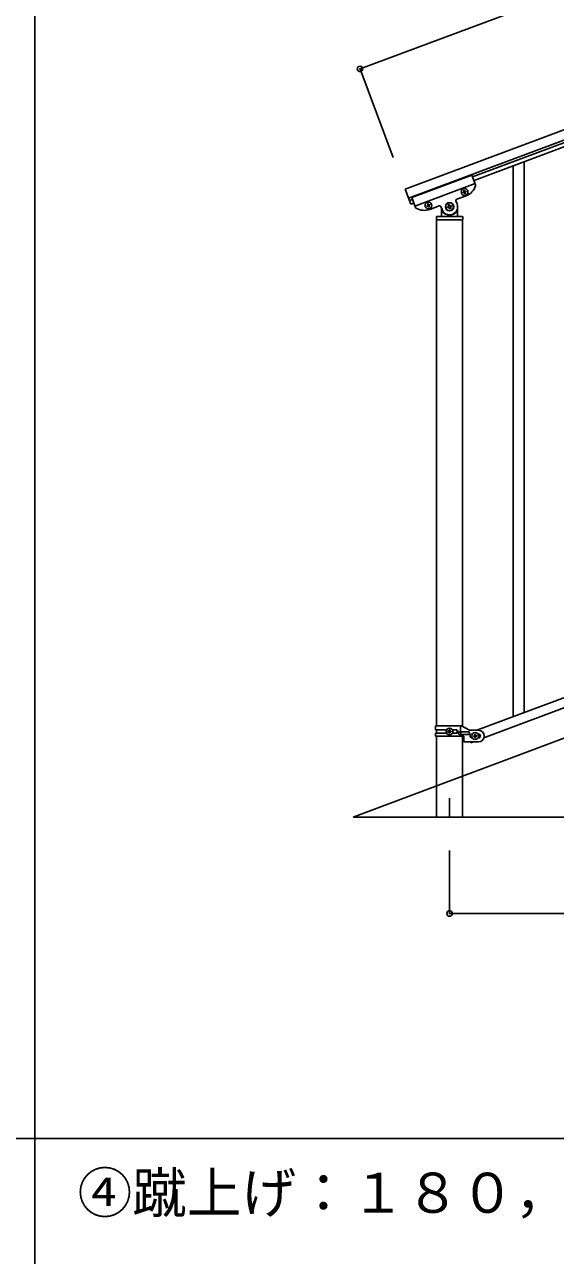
# Model space of a CAD drawing. Units: millimetres, scale not verified. Extents: x -4143 to 4140, y -2900 to 2898.
# Drawn here: x 44 to 870, y 15 to 1931 of the extents above; entities that cross this region are included whole.
import ezdxf
from ezdxf.enums import TextEntityAlignment as Align

# ---------------------------------------------------------------- set-up
doc = ezdxf.new("R2010")
doc.units = ezdxf.units.MM
doc.header["$LTSCALE"] = 10
for name, color, linetype in [('0-1_USER1', 3, 'Continuous'), ('0-2_YKK_12', 2, 'Continuous'), ('0-3_YKK_A1', 4, 'Continuous'), ('0-4_YKK_D', 6, 'Continuous')]:
    doc.layers.add(name, color=color, linetype=linetype)
doc.styles.add('ＭＳ ゴシック', font='')
doc.styles.get('ＭＳ ゴシック').set_extended_font_data('MS Gothic')

msp = doc.modelspace()

# ---------------------------------------------------------------- linework, layer by layer
at = {"layer": '0-2_YKK_12'}
msp.add_line((704.89, 727.16), (704.89, 697.5), dxfattribs=at)
at = {"layer": '0-3_YKK_A1'}
for p, q in [((59.92, 2847.5), (59.92, -2452.5)), ((1538.85, 2013.58), (635.87, 1674.89)), ((1544.11, 1999.53), (641.14, 1660.84)), ((740.86, 1693.97), (1447.21, 1958.91)), ((742.96, 1688.36), (1449.31, 1953.29)), ((803.89, 853.55), (803.89, 1710.82)), ((820.89, 859.94), (820.89, 1717.21)), ((646.13, 1661.78), (739.76, 1696.89)), ((739.76, 1696.89), (745.49, 1681.62)), ((635.87, 1674.89), (644.65, 1651.48)), ((651.05, 1648.67), (744.68, 1683.79)), ((727.06, 1669.72), (726.16, 1669.38)), ((729.42, 1671.63), (730.31, 1671.97)), ((642.55, 1657.1), (647.23, 1658.86)), ((644.65, 1651.48), (649.33, 1653.24)), ((646.13, 1661.78), (651.86, 1646.5)), ((670.54, 1649.55), (669.64, 1649.21)), ((673.57, 1649.66), (674.47, 1650)), ((674.34, 1643.52), (688.85, 1648.96)), ((691.43, 1647.79), (693.18, 1643.11)), ((706.51, 1648.81), (707.75, 1649.28)), ((716.59, 1651.89), (714.84, 1656.57)), ((716.01, 1659.15), (730.52, 1664.59)), ((684.39, 1631.5), (684.39, 1628)), ((685.39, 1632.5), (724.39, 1632.5)), ((692.39, 1645.23), (692.39, 1633.5)), ((693.39, 1640.5), (693.66, 1640.5)), ((703.27, 1646.19), (702.03, 1645.72)), ((716.39, 1640.5), (716.11, 1640.5)), ((717.39, 1633.5), (717.39, 1647.5)), ((725.39, 1631.5), (725.39, 1628)), ((684.64, 1627.5), (684.64, 839.79)), ((684.64, 1627.5), (725.14, 1627.5)), ((684.89, 1627.5), (724.89, 1627.5)), ((725.14, 839), (725.14, 1627.5)), ((1451.38, 1096.79), (747.53, 832.79)), ((1462.25, 1084.85), (758.39, 820.84)), ((554.89, 697.5), (1354.89, 997.5)), ((682.89, 839.79), (723.76, 839.79)), ((682.89, 833.29), (682.89, 839.79)), ((700.22, 833.29), (682.89, 833.29)), ((682.89, 823.79), (682.89, 828.29)), ((700.21, 828.29), (682.89, 828.29)), ((682.89, 823.79), (727.39, 823.79)), ((684.64, 833.29), (684.64, 828.29)), ((684.64, 823.79), (684.64, 697.5)), ((703.45, 830.31), (702.49, 830.31)), ((706.33, 831.27), (707.29, 831.27)), ((715.48, 833.29), (709.56, 833.29)), ((715.48, 828.29), (709.56, 828.29)), ((734.09, 830.29), (721.01, 830.29)), ((734.09, 826.29), (721.01, 826.29)), ((721.86, 830.29), (721.86, 839.79)), ((721.86, 823.79), (721.86, 826.29)), ((722.41, 826.29), (722.41, 830.29)), ((723.76, 839.79), (735.89, 832.79)), ((725.14, 697.5), (725.14, 823.79)), ((727.39, 823.79), (727.39, 814.79)), ((749.89, 832.79), (735.89, 832.79)), ((739.89, 826.79), (740.52, 826.79)), ((743.45, 824.27), (742.49, 824.27)), ((749.26, 826.79), (749.89, 826.79)), ((749.89, 814.79), (727.39, 814.79)), ((738.16, 813.25), (737.58, 814.79)), ((742.25, 814.79), (738.16, 813.25)), ((739.89, 820.79), (740.52, 820.79)), ((746.33, 823.31), (747.29, 823.31)), ((749.26, 820.79), (749.89, 820.79)), ((554.89, 697.5), (954.89, 697.5)), ((-3840.08, 197.5), (3959.92, 197.5))]:
    msp.add_line(p, q, dxfattribs=at)
for points in [[(726.16, 1669.38), (725.82, 1670.28), (726.72, 1670.62)], [(727.28, 1671.86), (726.94, 1672.75), (727.84, 1673.09), (728.18, 1672.19)], [(729.19, 1669.5), (729.53, 1668.6), (728.63, 1668.26), (728.29, 1669.16)], [(730.31, 1671.97), (730.65, 1671.07), (729.75, 1670.73)], [(669.64, 1649.21), (669.98, 1648.31), (670.88, 1648.65)], [(672, 1651.12), (671.66, 1652.02), (670.77, 1651.68), (671.1, 1650.78)], [(672.11, 1648.09), (672.45, 1647.19), (673.35, 1647.53), (673.01, 1648.42)], [(674.47, 1650), (674.14, 1650.9), (673.24, 1650.56)], [(703.57, 1649.12), (703.11, 1650.36), (704.35, 1650.82), (704.81, 1649.59)], [(707.75, 1649.28), (708.21, 1648.04), (706.97, 1647.58)], [(702.03, 1645.72), (701.57, 1646.96), (702.8, 1647.42)], [(706.2, 1645.88), (706.66, 1644.64), (705.43, 1644.18), (704.97, 1645.41)], [(702.49, 830.31), (702.49, 831.27), (703.45, 831.27)], [(704.41, 832.23), (704.41, 833.19), (705.37, 833.19), (705.37, 832.23)], [(705.37, 829.35), (705.37, 828.39), (704.41, 828.39), (704.41, 829.35)], [(707.29, 831.27), (707.29, 830.31), (706.33, 830.31)], [(742.49, 824.27), (742.49, 823.31), (743.45, 823.31)], [(745.37, 825.23), (745.37, 826.19), (744.41, 826.19), (744.41, 825.23)], [(747.29, 823.31), (747.29, 824.27), (746.33, 824.27)], [(744.41, 822.35), (744.41, 821.39), (745.37, 821.39), (745.37, 822.35)]]:
    msp.add_lwpolyline(points, dxfattribs=at)
for centre, radius in [((728.24, 1670.68), 5.3), ((672.06, 1649.6), 5.3), ((704.89, 1647.5), 6.5), ((704.89, 1647.5), 6), ((704.89, 830.79), 5.3), ((744.89, 823.79), 5.3)]:
    msp.add_circle(centre, radius, dxfattribs=at)
for centre, radius, start, end in [((726.38, 1671.52), 0.96, 290.56, 20.56), ((727.39, 1668.82), 0.96, 20.56, 110.56), ((729.08, 1672.53), 0.96, 200.56, 290.56), ((730.09, 1669.83), 0.96, 110.56, 200.56), ((721.74, 1688), 25, 290.56, 342.06005), ((743.62, 1680.91), 2, 342.06005, 20.56), ((670.2, 1650.45), 0.96, 290.56, 20.56), ((671.22, 1647.75), 0.96, 20.56, 110.56), ((672.9, 1651.46), 0.96, 200.56, 290.56), ((673.91, 1648.76), 0.96, 110.56, 200.56), ((689.56, 1647.09), 2, 20.56, 110.56), ((704.89, 1647.5), 12.5, 200.56, 20.56), ((702.34, 1648.66), 1.32, 290.56, 20.56), ((706.05, 1650.05), 1.32, 200.56, 290.56), ((707.44, 1646.34), 1.32, 110.56, 200.56), ((716.71, 1657.27), 2, 110.56, 200.56), ((653.74, 1647.2), 2, 200.56, 239.05995), ((665.56, 1666.93), 25, 239.05995, 290.56), ((685.39, 1631.5), 1, 90, 180), ((691.39, 1633.5), 1, 270, 0), ((693.39, 1639.5), 1, 90, 180), ((693.66, 1640), 0.5, 33.74899, 90), ((704.89, 1647.5), 13, 213.74899, 326.25101), ((703.73, 1644.95), 1.32, 20.56, 110.56), ((716.11, 1640), 0.5, 90, 146.25101), ((716.39, 1639.5), 1, 0, 90), ((718.39, 1633.5), 1, 180, 270), ((724.39, 1631.5), 1, 0, 90), ((684.89, 1628), 0.5, 180, 270), ((724.89, 1628), 0.5, 270, 0), ((703.45, 832.23), 0.96, 270, 0), ((703.45, 829.35), 0.96, 0, 90), ((706.33, 832.23), 0.96, 180, 270), ((706.33, 829.35), 0.96, 90, 180), ((714.73, 830.79), 2.5, 270, 90), ((715.48, 830.79), 2.5, 270, 90), ((721.01, 828.29), 2, 90, 270), ((734.09, 828.29), 2, 270, 90), ((739.89, 823.79), 3, 90, 270), ((743.45, 825.23), 0.96, 270, 0), ((746.33, 825.23), 0.96, 180, 270), ((749.89, 823.79), 9, 270, 90), ((749.89, 823.79), 3, 270, 90), ((743.45, 822.35), 0.96, 0, 90), ((746.33, 822.35), 0.96, 90, 180)]:
    msp.add_arc(centre, radius, start, end, dxfattribs=at)
at = {"layer": '0-4_YKK_D'}
for p, q in [((1468.61, 2200.84), (565.64, 1862.15)), ((617.26, 1724.51), (565.28, 1863.09)), ((704.89, 645.5), (704.89, 546.5)), ((704.89, 547.5), (1504.89, 547.5))]:
    msp.add_line(p, q, dxfattribs=at)
for centre in [(565.64, 1862.15), (704.89, 547.5)]:
    msp.add_circle(centre, 4.25, dxfattribs=at)

# ---------------------------------------------------------------- texts
at = {"layer": '0-1_USER1', "style": 'ＭＳ ゴシック'}
msp.add_text('④蹴上げ：１８０，踏面：４００', height=62.32, dxfattribs=at).set_placement((126.18, 62.99), align=Align.BOTTOM_LEFT)

doc.saveas('drawing.dxf')
